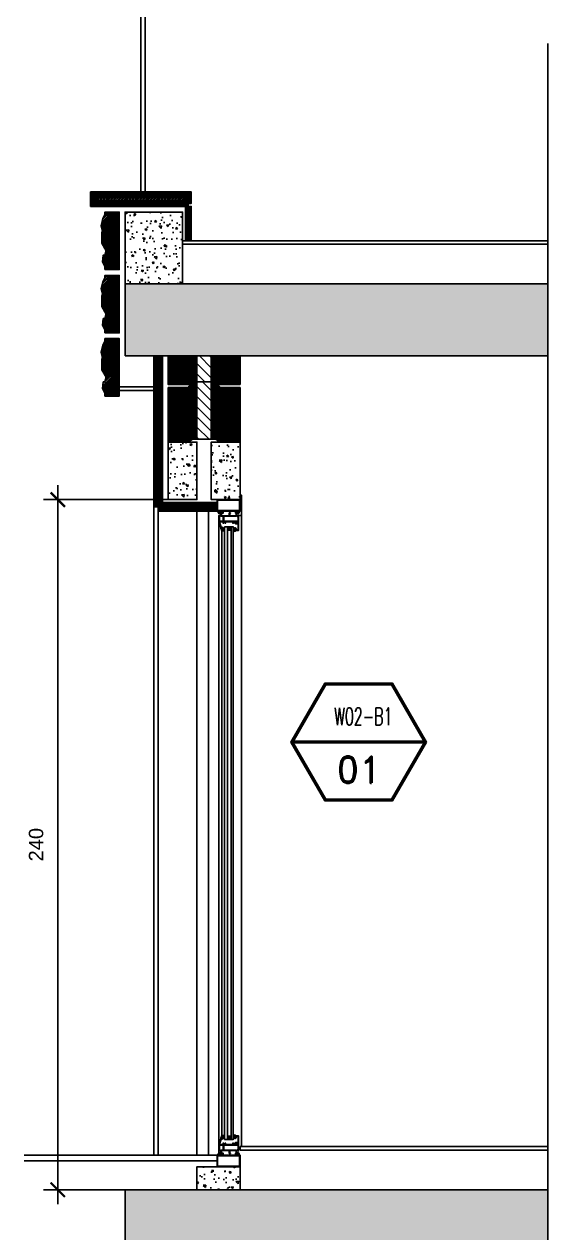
# Model space of a CAD drawing. Header units: centimetres. Extents: x 96271 to 179142, y 9855 to 112216.
# Drawn here: x 174036.2 to 174218.4, y 20756.6 to 21177 of the extents above; entities that cross this region are included whole.
import ezdxf
from ezdxf.enums import TextEntityAlignment as Align

# ---------------------------------------------------------------- set-up
doc = ezdxf.new("R2010")
doc.units = ezdxf.units.CM
doc.header["$LTSCALE"] = 100
doc.header["$MEASUREMENT"] = 0
doc.header["$PDSIZE"] = 0.2
doc.layers.get('0').update_dxf_attribs({"linetype": 'CONTINUOUS'})
doc.layers.get('DEFPOINTS').update_dxf_attribs({"linetype": 'CONTINUOUS'})
for name, color, linetype in [('A- Wipeout', 255, 'CONTINUOUS'), ('A-AbasJour', 73, 'CONTINUOUS'), ('A-Cladding-Stone', 53, 'CONTINUOUS'), ('A-CMU', 5, 'CONTINUOUS'), ('A-Dim CMU', 2, 'CONTINUOUS'), ('A-Elev-Otln1', 44, 'CONTINUOUS'), ('A-False Ceiling-HPL', 35, 'CONTINUOUS'), ('A-Glass-Full', 140, 'CONTINUOUS'), ('A-Patt', 8, 'CONTINUOUS'), ('A-Patt-CMU', 8, 'CONTINUOUS'), ('A-Patt-Strcr', 8, 'CONTINUOUS'), ('A-Sect-Mcut-Tiling', 51, 'CONTINUOUS'), ('A-Subframe Alu', 85, 'CONTINUOUS'), ('A-Wall-Strctr', 6, 'CONTINUOUS'), ('A-WINDOW-ANOT', 131, 'CONTINUOUS'), ('windows', 4, 'CONTINUOUS')]:
    doc.layers.add(name, color=color, linetype=linetype)
doc.styles.add('ROMAND', font='romand.shx', dxfattribs={"height": 10})
doc.styles.get("Standard").update_dxf_attribs({"font": 'arial.ttf'})
doc.dimstyles.new('1-50', dxfattribs={"dimtxt": 11.25, "dimasz": 5, "dimexe": 5, "dimexo": 5, "dimgap": 5, "dimtad": 1, "dimdec": 1, "dimrnd": 0.5, "dimzin": 12, "dimdsep": 46, "dimtxsty": 'Standard', "dimblk": 'ARCHTICK', "dimcen": 0.09, "dimdle": 5, "dimadec": 0, "dimazin": 3, "dimtfac": 1, "dimtdec": 1, "dimtix": 1, "dimtofl": 0, "dimtmove": 1, "dimatfit": 3, "dimfxl": 5, "dimtolj": 1, "dimtzin": 0, "dimarcsym": 0})
pattern_1 = [(140, (152229.968, 79189.2825), (0.62752135, 7.1726018), [0.75, -8.25]), (85, (152229.968, 79189.2825), (-7.5219213, -1.3875133), [0.6, -6.6]), (190.451444, (152230.0205, 79189.88), (-6.8943999, 5.7850885), [0.6374019, -7.0114211]), (136.1842, (152227.968, 79189.2825), (1.6551928, 10.6724133), [1.125, -12.375]), (186.635635, (152228.106, 79190.172), (-9.741186, 9.3466195), [0.9561034, -10.5171376]), (81.184164, (152227.968, 79189.282), (-9.741186, 9.3466195), [0.9, -9.9]), (111, (152228.468, 79190.2825), (4.0261889, 5.9690705), [0.75, -8.25]), (56, (152228.468, 79190.2825), (-7.25150045, 2.4331533), [0.6, -6.6]), (161.451445, (152228.804, 79190.78), (-3.2253115, 8.4022238), [0.6374019, -7.0114211]), (127.5, (152229.9682, 79189.2825), (-3.32893854, 0.12159855), [0, -6.52, 0, -6.7, 0, -6.625]), (97.5, (152229.9682, 79189.2825), (-3.94411712, 2.63069537), [0, -3.82, 0, -6.37, 0, -2.525]), (57.5, (152229.9682, 79187.0525), (0.22554872, 5.33822436), [0, -2.5, 0, -7.8, 0, -10.35]), (47.5, (152229.968, 79186.0525), (-1.00104982, 5.8318617), [0, -3.25, 0, -5.18, 0, -7.35])]
pattern_2 = [(45, (152579.9682, 79189.2825), (-0.265165043, 0.265165043), [])]

# ---------------------------------------------------------------- blocks, each defined once
blk = doc.blocks.new('A$C2F716865')
at = {"layer": 'A-Patt-CMU'}
h = blk.add_hatch(dxfattribs=at)
h.set_pattern_fill('ANSI31', color=256, angle=270)
h.paths.add_polyline_path([(0, 0), (7, 0), (8.43, 1), (10, 1), (10, 21), (8.43, 21), (7, 19), (0, 19)])
h = blk.add_hatch(dxfattribs=at)
h.set_pattern_fill('ANSI31', color=256, scale=20, angle=270)
h.paths.add_polyline_path([(15, 21), (10, 21), (10, 1), (15, 1)])
h = blk.add_hatch(dxfattribs=at)
h.set_pattern_fill('ANSI31', color=256, angle=270)
h.paths.add_polyline_path([(25, 19), (18, 19), (16.57, 21), (15, 21), (15, 1), (16.57, 1), (18, 0), (25, 0)])
at = {"layer": 'A-CMU'}
for p, q in [((0, 0), (0, 19)), ((0, 19), (7, 19)), ((7, 19), (8.43, 21)), ((8.43, 21), (16.57, 21)), ((10, 1), (10, 21)), ((15, 1), (15, 21)), ((18, 19), (16.57, 21)), ((25, 19), (18, 19)), ((25, 0), (25, 19)), ((7, 0), (8.43, 1)), ((8.43, 1), (16.57, 1)), ((18, 0), (16.57, 1)), ((7, 0), (0, 0)), ((18, 0), (25, 0))]:
    blk.add_line(p, q, dxfattribs=at)
blk = doc.blocks.new('WINDOW-TAGS')
at = {"color": 4}
for p, q in [((231.2, 534.5), (1283.5, 534.5)), ((231.2, 527.7), (1283.5, 527.7)), ((231.2, 520.8), (1283.5, 520.8))]:
    blk.add_line(p, q, dxfattribs=at)
for points in [[(1299.3, 527.7), (1028.3, 997), (486.3, 997), (215.3, 527.7), (486.3, 58.3), (1028.3, 58.3)], [(1291.4, 527.7), (1024.3, 990.2), (490.3, 990.2), (223.2, 527.7), (490.3, 65.1), (1024.3, 65.1)], [(1283.5, 527.7), (1020.4, 983.3), (494.2, 983.3), (231.2, 527.7), (494.2, 72), (1020.4, 72)]]:
    blk.add_lwpolyline(points, close=True, dxfattribs=at)
at = {"color": 4, "style": 'ROMAND'}
for tag, p in [('LEVEL', (761.2, 643.7)), ('WINDOW-NO', (871, 198.9))]:
    blk.add_attdef(tag, text='', height=209.7, dxfattribs=at).set_placement(p, align=Align.CENTER)
blk = doc.blocks.new('_ArchTick')
at = {"color": 0, "linetype": 'ByBlock', "const_width": 0.15}
blk.add_lwpolyline([(-0.5, -0.5), (0.5, 0.5)], dxfattribs=at)
blk = doc.blocks.new('*D1390')
at = {"layer": 'A-Dim CMU', "color": 0, "lineweight": -2, "transparency": 16777216}
for p, q in [((174047.94, 21016.62), (174047.94, 20766.62)), ((174096.33, 21011.62), (174042.94, 21011.62)), ((174096.33, 20771.62), (174042.94, 20771.62))]:
    blk.add_line(p, q, dxfattribs=at)
at = {"layer": 'DEFPOINTS', "color": 0, "transparency": 16777216}
for p in [(174101.33, 21011.62), (174047.94, 20771.62), (174101.33, 20771.62)]:
    blk.add_point(p, dxfattribs=at)
at = {"layer": 'A-Dim CMU', "color": 0, "lineweight": -2, "transparency": 16777216, "xscale": 5, "yscale": 5, "zscale": 5}
for p, rotation in [((174047.94, 21011.62), 90), ((174047.94, 20771.62), 270)]:
    blk.add_blockref('_ArchTick', p, dxfattribs=dict(at, rotation=rotation))
at = {"layer": 'A-Dim CMU', "color": 0, "transparency": 16777216, "insert": (174040.39, 20891.62), "char_height": 5, "attachment_point": 5, "rotation": 90}
blk.add_mtext('\\A1;240', dxfattribs=at)

msp = doc.modelspace()

# ---------------------------------------------------------------- hatches: boundary and pattern name
at = {"layer": 'A-Patt'}
h = msp.add_hatch(dxfattribs=at)
h.set_pattern_fill('ANSI31', color=256, scale=3)
h.set_pattern_definition(pattern_2)
h.paths.add_polyline_path([(174094.325, 21118.623), (174059.325, 21118.623), (174059.325, 21113.623), (174093.325, 21113.623), (174093.325, 21114.623), (174094.325, 21114.623)])
h.paths.add_polyline_path([(174069.325, 21111.623), (174064.325, 21111.623), (174064.325, 21110.678), (174063.621, 21109.386), (174062.956, 21106.905), (174063.429, 21105.139), (174063.236, 21104.418), (174063.236, 21100.782), (174064.746, 21098.165), (174064.325, 21096.593), (174063.732, 21096.593), (174063.463, 21094.321), (174064.325, 21092.827), (174064.325, 21091.623), (174069.325, 21091.623)])
h.paths.add_polyline_path([(174069.325, 21089.623), (174064.325, 21089.623), (174064.325, 21088.678), (174063.621, 21087.386), (174062.956, 21084.905), (174063.429, 21083.139), (174063.236, 21082.418), (174063.236, 21078.782), (174064.746, 21076.165), (174064.325, 21074.593), (174063.732, 21074.593), (174063.463, 21072.321), (174064.325, 21070.827), (174064.325, 21069.623), (174069.325, 21069.623)])
h.paths.add_polyline_path([(174069.325, 21067.623), (174064.325, 21067.623), (174064.325, 21066.678), (174063.621, 21065.386), (174062.956, 21062.905), (174063.429, 21061.139), (174063.236, 21060.418), (174063.236, 21056.782), (174064.746, 21054.165), (174064.325, 21052.593), (174063.732, 21052.593), (174063.463, 21050.321), (174064.325, 21048.827), (174064.325, 21047.623), (174069.325, 21047.623)])
h.paths.add_polyline_path([(174094.325, 21113.623), (174092.325, 21113.623), (174092.325, 21101.623), (174094.325, 21101.623)])
h = msp.add_hatch(dxfattribs=at)
h.set_pattern_fill('ANSI31', color=256, scale=3)
h.set_pattern_definition(pattern_2)
h.paths.add_polyline_path([(174084.325, 21061.623), (174081.325, 21061.623), (174081.325, 21009.123), (174082.825, 21009.123), (174082.825, 21010.623), (174084.325, 21010.623)])
h.paths.add_polyline_path([(174103.325, 21010.623), (174082.825, 21010.623), (174082.825, 21009.123), (174082.825, 21007.623), (174103.325, 21007.623)])
at = {"layer": 'A-Patt-CMU'}
h = msp.add_hatch(dxfattribs=at)
h.set_pattern_fill('ANSI31', color=256, angle=270)
h.set_pattern_definition([(315, (152229.96821, 79189.28249), (0.08838834765, 0.08838834765), [])])
h.paths.add_polyline_path([(174111.325, 21061.623), (174101.325, 21061.623), (174101.325, 21052.623), (174102.896, 21052.623), (174104.325, 21051.623), (174111.325, 21051.623)])
h.paths.add_polyline_path([(174096.325, 21061.623), (174086.325, 21061.623), (174086.325, 21051.623), (174093.325, 21051.623), (174094.755, 21052.623), (174096.325, 21052.623)])
h = msp.add_hatch(dxfattribs=at)
h.set_pattern_fill('ANSI31', color=256, scale=20, angle=270)
h.set_pattern_definition([(315, (152229.9682, 79189.2825), (1.76776695, 1.76776695), [])])
h.paths.add_polyline_path([(174101.325, 21061.623), (174096.325, 21061.623), (174096.325, 21052.623), (174101.325, 21052.623)])
at = {"layer": 'A-Patt-Strcr'}
h = msp.add_hatch(dxfattribs=at)
h.set_pattern_fill('AR-CONC', color=256, angle=90)
h.set_pattern_definition(pattern_1)
h.paths.add_polyline_path([(174091.325, 21111.623), (174071.325, 21111.623), (174071.325, 21086.623), (174091.325, 21086.623)])
h = msp.add_hatch(dxfattribs=at)
h.set_pattern_fill('AR-CONC', color=256, angle=90)
h.set_pattern_definition(pattern_1)
h.paths.add_polyline_path([(174218.364, 20771.623), (174071.325, 20771.623), (174071.325, 20746.623), (174218.364, 20746.623)])
h.paths.add_polyline_path([(174218.364, 20396.623), (174071.325, 20396.623), (174071.325, 20371.623), (174218.364, 20371.623)])
h.paths.add_polyline_path([(174218.364, 21086.623), (174071.325, 21086.623), (174071.325, 21061.623), (174218.364, 21061.623)])
h.paths.add_polyline_path([(174096.325, 20746.623), (174071.325, 20746.623), (174071.325, 20396.623), (174096.325, 20396.623)])
h = msp.add_hatch(dxfattribs=at)
h.set_pattern_fill('AR-CONC', color=256, angle=90)
h.set_pattern_definition(pattern_1)
h.paths.add_polyline_path([(174096.325, 21031.623), (174086.325, 21031.623), (174086.325, 21011.623), (174096.325, 21011.623)])
h.paths.add_polyline_path([(174111.325, 21031.623), (174101.325, 21031.623), (174101.325, 21011.623), (174111.325, 21011.623)])
h = msp.add_hatch(dxfattribs=at)
h.set_pattern_fill('AR-CONC', color=256, angle=90)
h.set_pattern_definition(pattern_1)
h.paths.add_polyline_path([(174111.325, 20779.623), (174096.325, 20779.623), (174096.325, 20771.623), (174111.325, 20771.623)])

# ---------------------------------------------------------------- linework, layer by layer
at = {"color": 254, "ltscale": 0.1}
for p, q in [((174103.457, 21007.623), (174105.425, 21007.623)), ((174104.145, 21007.048), (174103.569, 21007.623)), ((174103.982, 21006.989), (174103.709, 21007.262)), ((174104.492, 21006.921), (174103.79, 21007.623)), ((174104.655, 21006.979), (174104.011, 21007.623)), ((174104.808, 21007.048), (174104.232, 21007.623)), ((174105.029, 21007.048), (174104.453, 21007.623)), ((174105.25, 21007.048), (174104.674, 21007.623)), ((174105.425, 21007.093), (174104.895, 21007.623)), ((174105.425, 21007.314), (174105.116, 21007.623)), ((174105.425, 21006.964), (174105.425, 21007.623)), ((174111.325, 21007.623), (174109.768, 21007.623)), ((174109.768, 21007.062), (174110.329, 21007.623)), ((174109.768, 21007.283), (174110.108, 21007.623)), ((174109.768, 21007.504), (174109.887, 21007.623)), ((174109.768, 21006.992), (174109.768, 21007.623)), ((174109.975, 21007.048), (174110.55, 21007.623)), ((174110.128, 21006.979), (174110.771, 21007.623)), ((174110.29, 21006.921), (174110.992, 21007.623)), ((174110.638, 21007.048), (174111.213, 21007.623)), ((174110.8, 21006.989), (174111.074, 21007.262)), ((174103.457, 20783.623), (174105.425, 20783.623)), ((174104.145, 20784.198), (174103.569, 20783.623)), ((174103.982, 20784.257), (174103.709, 20783.984)), ((174104.492, 20784.325), (174103.79, 20783.623)), ((174104.655, 20784.267), (174104.011, 20783.623)), ((174104.808, 20784.198), (174104.232, 20783.623)), ((174105.029, 20784.198), (174104.453, 20783.623)), ((174105.25, 20784.198), (174104.674, 20783.623)), ((174105.425, 20784.153), (174104.895, 20783.623)), ((174105.425, 20783.932), (174105.116, 20783.623)), ((174105.425, 20784.281), (174105.425, 20783.623)), ((174109.768, 20784.254), (174109.768, 20783.623)), ((174109.768, 20784.184), (174110.329, 20783.623)), ((174109.768, 20783.963), (174110.108, 20783.623)), ((174109.768, 20783.742), (174109.887, 20783.623)), ((174111.325, 20783.623), (174109.768, 20783.623)), ((174109.975, 20784.198), (174110.55, 20783.623)), ((174110.128, 20784.267), (174110.771, 20783.623)), ((174110.29, 20784.325), (174110.992, 20783.623)), ((174110.638, 20784.198), (174111.213, 20783.623)), ((174110.8, 20784.257), (174111.074, 20783.984))]:
    msp.add_line(p, q, dxfattribs=at)
at = {"color": 254, "linetype": 'Continuous'}
for p, q in [((174103.982, 21006.798), (174103.982, 21006.992)), ((174103.982, 21006.123), (174103.982, 20783.623)), ((174103.982, 21004.435), (174103.982, 21006.099)), ((174104.038, 21007.048), (174104.26, 21007.048)), ((174104.071, 21006.742), (174104.038, 21006.742)), ((174104.038, 21006.154), (174104.071, 21006.154)), ((174104.271, 21006.87), (174104.093, 21006.87)), ((174104.093, 21006.87), (174104.093, 21006.765)), ((174104.093, 21006.132), (174104.093, 21005.971)), ((174104.093, 21005.971), (174104.271, 21005.971)), ((174104.149, 21004.526), (174104.149, 21005.749)), ((174104.204, 21005.804), (174104.382, 21005.804)), ((174104.271, 21006.811), (174104.271, 21006.87)), ((174104.271, 21005.971), (174104.271, 21006.086)), ((174104.521, 21006.747), (174104.289, 21006.789)), ((174104.289, 21006.108), (174104.521, 21006.15)), ((174104.417, 21006.935), (174104.583, 21006.904)), ((174104.437, 21005.86), (174104.437, 21005.919)), ((174104.483, 21005.974), (174104.619, 21005.999)), ((174104.648, 21006.303), (174104.648, 21006.594)), ((174104.758, 21007.048), (174105.37, 21007.048)), ((174105.37, 21006.881), (174104.826, 21006.881)), ((174104.826, 21006.881), (174104.826, 21006.06)), ((174104.881, 21006.004), (174107.526, 21006.004)), ((174104.886, 21005.827), (174105.436, 21005.827)), ((174105.425, 21006.992), (174105.425, 21006.937)), ((174105.492, 21005.771), (174105.492, 21004.217)), ((174105.67, 21004.217), (174105.67, 21005.804)), ((174105.67, 21005.804), (174105.925, 21005.804)), ((174105.947, 21005.827), (174109.897, 21005.827)), ((174107.581, 21006.06), (174107.581, 21006.992)), ((174107.637, 21007.048), (174107.892, 21007.048)), ((174107.925, 21006.881), (174107.759, 21006.881)), ((174107.759, 21006.881), (174107.759, 21006.06)), ((174107.814, 21006.004), (174108.293, 21006.004)), ((174107.948, 21006.992), (174107.948, 21006.903)), ((174108.293, 21006.004), (174108.326, 21005.971)), ((174108.326, 21005.971), (174108.359, 21006.004)), ((174108.359, 21006.004), (174108.48, 21006.004)), ((174108.48, 21006.004), (174108.514, 21005.971)), ((174108.514, 21005.971), (174108.547, 21006.004)), ((174108.547, 21006.004), (174109.901, 21006.004)), ((174109.768, 21006.903), (174109.768, 21006.992)), ((174109.957, 21006.881), (174109.79, 21006.881)), ((174109.824, 21007.048), (174110.025, 21007.048)), ((174109.957, 21006.06), (174109.957, 21006.881)), ((174110.134, 21006.594), (174110.134, 21006.303)), ((174110.164, 21005.999), (174110.278, 21005.978)), ((174110.2, 21006.904), (174110.353, 21006.933)), ((174110.494, 21006.789), (174110.262, 21006.747)), ((174110.262, 21006.15), (174110.494, 21006.108)), ((174110.323, 21005.923), (174110.323, 21005.86)), ((174110.379, 21005.804), (174110.601, 21005.804)), ((174110.512, 21007.048), (174110.745, 21007.048)), ((174110.689, 21006.87), (174110.512, 21006.87)), ((174110.512, 21006.87), (174110.512, 21006.811)), ((174110.512, 21006.086), (174110.512, 21005.971)), ((174110.512, 21005.971), (174110.689, 21005.971)), ((174110.601, 21005.804), (174110.601, 21005.549)), ((174110.689, 21006.765), (174110.689, 21006.87)), ((174110.689, 21005.971), (174110.689, 21006.132)), ((174110.745, 21006.742), (174110.712, 21006.742)), ((174110.712, 21006.154), (174110.745, 21006.154)), ((174110.8, 21006.992), (174110.8, 21006.798)), ((174110.8, 21006.099), (174110.8, 21003.484)), ((174111.825, 21006.123), (174111.825, 20786.623)), ((174105.392, 21004.117), (174104.211, 21004.117)), ((174105.403, 21003.94), (174104.242, 21003.94)), ((174105.403, 21003.485), (174105.403, 21003.94)), ((174105.602, 21003.429), (174105.459, 21003.429)), ((174106.163, 21003.94), (174105.536, 21003.94)), ((174105.536, 21003.94), (174105.536, 21003.829)), ((174105.536, 21003.829), (174105.546, 21003.818)), ((174105.553, 21003.803), (174105.553, 21003.54)), ((174105.553, 21003.54), (174105.647, 21003.54)), ((174105.666, 21003.505), (174105.621, 21003.439)), ((174110.323, 21004.117), (174105.77, 21004.117)), ((174106.096, 21003.439), (174106.051, 21003.505)), ((174106.069, 21003.54), (174106.163, 21003.54)), ((174106.258, 21003.429), (174106.114, 21003.429)), ((174106.163, 21003.54), (174106.163, 21003.94)), ((174108.293, 21003.94), (174106.297, 21003.94)), ((174106.297, 21003.94), (174106.297, 21003.829)), ((174106.297, 21003.829), (174106.307, 21003.818)), ((174106.313, 21003.803), (174106.313, 21003.485)), ((174108.326, 21003.973), (174108.293, 21003.94)), ((174108.359, 21003.94), (174108.326, 21003.973)), ((174108.769, 21003.94), (174108.359, 21003.94)), ((174108.769, 21003.484), (174108.769, 21003.94)), ((174109.022, 21003.429), (174108.825, 21003.429)), ((174110.612, 21003.94), (174108.947, 21003.94)), ((174108.947, 21003.94), (174108.947, 21003.595)), ((174108.947, 21003.595), (174109.08, 21003.595)), ((174109.099, 21003.562), (174109.022, 21003.429)), ((174109.035, 21003.713), (174109.035, 21003.619)), ((174109.063, 21003.597), (174109.282, 21003.656)), ((174109.27, 21003.819), (174109.077, 21003.767)), ((174109.27, 21003.819), (174109.077, 21003.767)), ((174109.282, 21003.656), (174109.862, 21003.264)), ((174109.927, 21003.421), (174109.36, 21003.803)), ((174109.724, 21001.769), (174109.724, 21001.647)), ((174109.731, 21001.619), (174110.058, 21001.053)), ((174109.801, 21001.824), (174109.778, 21001.824)), ((174109.857, 21001.668), (174109.857, 21001.769)), ((174110.218, 21001.042), (174109.857, 21001.668)), ((174109.924, 21003.245), (174110.368, 21003.245)), ((174110.247, 21003.412), (174109.958, 21003.412)), ((174110.441, 21003.605), (174110.247, 21003.412)), ((174110.601, 21004.139), (174110.345, 21004.139)), ((174110.536, 21003.429), (174110.459, 21003.562)), ((174110.479, 21003.595), (174110.612, 21003.595)), ((174110.479, 21003.412), (174110.479, 21003.589)), ((174110.745, 21003.429), (174110.536, 21003.429)), ((174110.601, 21004.395), (174110.601, 21004.139)), ((174110.612, 21003.595), (174110.612, 21003.94)), ((174110.623, 21005.527), (174110.634, 21005.527)), ((174110.634, 21004.417), (174110.623, 21004.417)), ((174110.634, 21005.527), (174110.634, 21004.417)), ((174110.645, 21002.968), (174110.645, 21001.07)), ((174110.778, 21003.412), (174110.767, 21003.412)), ((174110.8, 21000.914), (174110.8, 21003.39)), ((174109.724, 21001.036), (174109.724, 21000.95)), ((174109.724, 21000.95), (174109.724, 21000.914)), ((174109.779, 21000.859), (174110.745, 21000.859)), ((174109.866, 21000.997), (174109.827, 21001.064)), ((174110.01, 21000.97), (174109.914, 21000.97)), ((174110.59, 21001.014), (174110.266, 21001.014)), ((174105.392, 20787.129), (174104.211, 20787.129)), ((174105.403, 20787.306), (174104.242, 20787.306)), ((174105.403, 20787.761), (174105.403, 20787.306)), ((174105.602, 20787.817), (174105.459, 20787.817)), ((174105.536, 20787.417), (174105.546, 20787.428)), ((174105.536, 20787.306), (174105.536, 20787.417)), ((174106.163, 20787.306), (174105.536, 20787.306)), ((174105.553, 20787.443), (174105.553, 20787.706)), ((174105.553, 20787.706), (174105.647, 20787.706)), ((174105.666, 20787.74), (174105.621, 20787.807)), ((174110.323, 20787.129), (174105.77, 20787.129)), ((174106.096, 20787.807), (174106.051, 20787.74)), ((174106.069, 20787.706), (174106.163, 20787.706)), ((174106.258, 20787.817), (174106.114, 20787.817)), ((174106.163, 20787.706), (174106.163, 20787.306)), ((174106.297, 20787.417), (174106.307, 20787.428)), ((174106.297, 20787.306), (174106.297, 20787.417)), ((174108.293, 20787.306), (174106.297, 20787.306)), ((174106.313, 20787.443), (174106.313, 20787.761)), ((174108.326, 20787.273), (174108.293, 20787.306)), ((174108.359, 20787.306), (174108.326, 20787.273)), ((174108.769, 20787.306), (174108.359, 20787.306)), ((174108.769, 20787.762), (174108.769, 20787.306)), ((174109.022, 20787.817), (174108.825, 20787.817)), ((174108.947, 20787.306), (174108.947, 20787.651)), ((174108.947, 20787.651), (174109.08, 20787.651)), ((174110.612, 20787.306), (174108.947, 20787.306)), ((174109.099, 20787.684), (174109.022, 20787.817)), ((174109.035, 20787.533), (174109.035, 20787.627)), ((174109.063, 20787.649), (174109.282, 20787.59)), ((174109.27, 20787.427), (174109.077, 20787.479)), ((174109.27, 20787.427), (174109.077, 20787.479)), ((174109.282, 20787.59), (174109.862, 20787.982)), ((174109.927, 20787.825), (174109.36, 20787.442)), ((174109.724, 20790.296), (174109.724, 20790.332)), ((174109.724, 20790.21), (174109.724, 20790.296)), ((174109.724, 20789.477), (174109.724, 20789.599)), ((174109.731, 20789.627), (174110.058, 20790.193)), ((174109.801, 20789.422), (174109.778, 20789.422)), ((174109.779, 20790.387), (174110.745, 20790.387)), ((174109.866, 20790.249), (174109.827, 20790.182)), ((174110.218, 20790.204), (174109.857, 20789.578)), ((174109.857, 20789.578), (174109.857, 20789.477)), ((174110.01, 20790.276), (174109.914, 20790.276)), ((174109.924, 20788.001), (174110.368, 20788.001)), ((174110.247, 20787.834), (174109.958, 20787.834)), ((174110.441, 20787.641), (174110.247, 20787.834)), ((174110.59, 20790.232), (174110.266, 20790.232)), ((174110.601, 20787.107), (174110.345, 20787.107)), ((174110.536, 20787.817), (174110.459, 20787.684)), ((174110.479, 20787.834), (174110.479, 20787.657)), ((174110.479, 20787.651), (174110.612, 20787.651)), ((174110.745, 20787.817), (174110.536, 20787.817)), ((174110.601, 20786.851), (174110.601, 20787.107)), ((174110.612, 20787.651), (174110.612, 20787.306)), ((174110.645, 20788.278), (174110.645, 20790.176)), ((174110.778, 20787.834), (174110.767, 20787.834)), ((174110.8, 20790.332), (174110.8, 20787.856)), ((174110.8, 20785.147), (174110.8, 20787.762)), ((174103.982, 20786.811), (174103.982, 20785.147)), ((174103.982, 20784.448), (174103.982, 20784.254)), ((174104.038, 20785.092), (174104.071, 20785.092)), ((174104.071, 20784.503), (174104.038, 20784.503)), ((174104.038, 20784.198), (174104.26, 20784.198)), ((174104.093, 20785.114), (174104.093, 20785.275)), ((174104.093, 20785.275), (174104.271, 20785.275)), ((174104.093, 20784.376), (174104.093, 20784.481)), ((174104.271, 20784.376), (174104.093, 20784.376)), ((174104.149, 20786.72), (174104.149, 20785.497)), ((174104.204, 20785.441), (174104.382, 20785.441)), ((174104.271, 20785.275), (174104.271, 20785.16)), ((174104.271, 20784.435), (174104.271, 20784.376)), ((174104.289, 20785.138), (174104.521, 20785.096)), ((174104.521, 20784.499), (174104.289, 20784.457)), ((174104.417, 20784.311), (174104.583, 20784.341)), ((174104.437, 20785.386), (174104.437, 20785.327)), ((174104.483, 20785.272), (174104.619, 20785.247)), ((174104.648, 20784.943), (174104.648, 20784.652)), ((174104.758, 20784.198), (174105.37, 20784.198)), ((174104.826, 20784.365), (174104.826, 20785.186)), ((174105.37, 20784.365), (174104.826, 20784.365)), ((174104.881, 20785.242), (174107.526, 20785.242)), ((174104.886, 20785.419), (174105.436, 20785.419)), ((174105.425, 20784.254), (174105.425, 20784.309)), ((174105.492, 20785.475), (174105.492, 20787.029)), ((174105.67, 20787.029), (174105.67, 20785.441)), ((174105.67, 20785.441), (174105.925, 20785.441)), ((174105.947, 20785.419), (174109.897, 20785.419)), ((174107.581, 20785.186), (174107.581, 20784.254)), ((174107.637, 20784.198), (174107.892, 20784.198)), ((174107.759, 20784.365), (174107.759, 20785.186)), ((174107.925, 20784.365), (174107.759, 20784.365)), ((174107.814, 20785.242), (174108.293, 20785.242)), ((174107.948, 20784.254), (174107.948, 20784.343)), ((174108.293, 20785.242), (174108.326, 20785.275)), ((174108.326, 20785.275), (174108.359, 20785.242)), ((174108.359, 20785.242), (174108.48, 20785.242)), ((174108.48, 20785.242), (174108.514, 20785.275)), ((174108.514, 20785.275), (174108.547, 20785.242)), ((174108.547, 20785.242), (174109.901, 20785.242)), ((174109.768, 20784.343), (174109.768, 20784.254)), ((174109.957, 20784.365), (174109.79, 20784.365)), ((174109.824, 20784.198), (174110.025, 20784.198)), ((174109.957, 20785.186), (174109.957, 20784.365)), ((174110.134, 20784.652), (174110.134, 20784.943)), ((174110.164, 20785.247), (174110.278, 20785.268)), ((174110.2, 20784.341), (174110.353, 20784.313)), ((174110.262, 20785.096), (174110.494, 20785.138)), ((174110.494, 20784.457), (174110.262, 20784.499)), ((174110.323, 20785.323), (174110.323, 20785.386)), ((174110.379, 20785.441), (174110.601, 20785.441)), ((174110.512, 20785.16), (174110.512, 20785.275)), ((174110.512, 20785.275), (174110.689, 20785.275)), ((174110.512, 20784.376), (174110.512, 20784.435)), ((174110.689, 20784.376), (174110.512, 20784.376)), ((174110.512, 20784.198), (174110.745, 20784.198)), ((174110.601, 20785.441), (174110.601, 20785.697)), ((174110.634, 20786.829), (174110.623, 20786.829)), ((174110.623, 20785.719), (174110.634, 20785.719)), ((174110.634, 20785.719), (174110.634, 20786.829)), ((174110.689, 20785.275), (174110.689, 20785.114)), ((174110.689, 20784.481), (174110.689, 20784.376)), ((174110.712, 20785.092), (174110.745, 20785.092)), ((174110.745, 20784.503), (174110.712, 20784.503)), ((174110.8, 20784.254), (174110.8, 20784.448))]:
    msp.add_line(p, q, dxfattribs=at)
at = {"color": 254}
for p, q in [((174104.211, 21004.117), (174105.339, 21004.117)), ((174105.072, 21001.686), (174104.873, 21001.686)), ((174104.888, 21001.531), (174105.394, 21001.531)), ((174105.072, 21001.964), (174105.072, 21001.686)), ((174105.183, 21001.686), (174105.183, 21001.964)), ((174105.394, 21001.686), (174105.183, 21001.686)), ((174105.394, 21001.786), (174105.394, 21001.686)), ((174105.394, 21001.531), (174105.394, 21001.423)), ((174105.45, 21001.808), (174105.416, 21001.808)), ((174105.505, 21001.483), (174105.505, 21001.754)), ((174105.033, 21000.765), (174105.45, 21000.765)), ((174105.394, 21000.92), (174105.124, 21000.92)), ((174105.394, 21001.028), (174105.394, 21000.92)), ((174105.407, 21001.415), (174105.494, 21001.463)), ((174105.494, 21000.988), (174105.407, 21001.036)), ((174105.505, 21000.821), (174105.505, 21000.968)), ((174104.211, 20787.129), (174105.339, 20787.129)), ((174105.072, 20789.56), (174104.873, 20789.56)), ((174104.888, 20789.715), (174105.394, 20789.715)), ((174105.033, 20790.481), (174105.45, 20790.481)), ((174105.072, 20789.282), (174105.072, 20789.56)), ((174105.394, 20790.326), (174105.124, 20790.326)), ((174105.183, 20789.56), (174105.183, 20789.282)), ((174105.394, 20789.56), (174105.183, 20789.56)), ((174105.394, 20790.218), (174105.394, 20790.326)), ((174105.394, 20789.715), (174105.394, 20789.823)), ((174105.394, 20789.46), (174105.394, 20789.56)), ((174105.494, 20790.258), (174105.407, 20790.21)), ((174105.407, 20789.831), (174105.494, 20789.783)), ((174105.45, 20789.438), (174105.416, 20789.438)), ((174105.505, 20790.425), (174105.505, 20790.278)), ((174105.505, 20789.763), (174105.505, 20789.492))]:
    msp.add_line(p, q, dxfattribs=at)
at = {"color": 254, "linetype": 'ByBlock'}
for p, q in [((174105.167, 21001.38), (174105.394, 21001.51)), ((174105.394, 21001.51), (174105.394, 21001.399)), ((174105.505, 21001.399), (174105.505, 21001.532)), ((174105.561, 21001.199), (174105.561, 21001.532)), ((174105.561, 21001.199), (174105.734, 21001.532)), ((174105.734, 21001.532), (174105.561, 21001.532)), ((174105.87, 21001.643), (174105.616, 21001.643)), ((174105.87, 21001.521), (174105.644, 21001.088)), ((174105.87, 21001.521), (174105.892, 21001.505)), ((174105.892, 21000.921), (174105.892, 21001.505)), ((174105.954, 21000.844), (174105.954, 21001.532)), ((174105.956, 21002.112), (174108.931, 21002.112)), ((174105.959, 21002.109), (174108.934, 21002.109)), ((174106.933, 21002.112), (174108.265, 21001.001)), ((174106.933, 21001.001), (174108.265, 21002.112)), ((174106.936, 21000.999), (174108.268, 21002.109)), ((174106.936, 21002.109), (174108.268, 21000.999)), ((174108.931, 21001.647), (174108.931, 21001.946)), ((174108.976, 21001.602), (174108.994, 21001.602)), ((174108.987, 21002.002), (174109.108, 21002.002)), ((174109.076, 21001.858), (174109.038, 21001.639)), ((174109.076, 21001.858), (174109.224, 21001.358)), ((174109.779, 21001.447), (174109.479, 21001.669)), ((174105.167, 21001.38), (174105.167, 21001.047)), ((174105.167, 21001.047), (174105.394, 21000.925)), ((174105.244, 21001.336), (174105.244, 21001.092)), ((174105.488, 21001.336), (174105.244, 21001.336)), ((174105.244, 21001.092), (174105.488, 21001.092)), ((174105.505, 21001.399), (174105.394, 21001.399)), ((174105.394, 21000.925), (174105.394, 21001.036)), ((174105.394, 21001.036), (174105.505, 21001.036)), ((174105.488, 21001.092), (174105.488, 21001.336)), ((174105.505, 21000.833), (174105.505, 21001.036)), ((174105.505, 21000.833), (174105.555, 21000.866)), ((174105.555, 21000.866), (174105.611, 21000.955)), ((174105.644, 21001.088), (174105.645, 21001.087)), ((174105.645, 21001.087), (174105.671, 21001.136)), ((174105.671, 21001.136), (174105.72, 21001.221)), ((174105.71, 21000.733), (174105.87, 21000.733)), ((174105.734, 21000.833), (174105.818, 21000.843)), ((174105.734, 21000.833), (174105.778, 21000.833)), ((174105.818, 21000.843), (174105.888, 21000.893)), ((174106.933, 21001.001), (174108.265, 21001.001)), ((174106.936, 21000.999), (174108.268, 21000.999)), ((174108.931, 21000.781), (174108.931, 21000.97)), ((174108.931, 21000.492), (174109.046, 21000.669)), ((174108.953, 21000.759), (174108.97, 21000.759)), ((174108.995, 21000.786), (174108.992, 21000.774)), ((174108.999, 21000.87), (174108.995, 21000.786)), ((174109.028, 21000.919), (174108.999, 21000.87)), ((174109.048, 21000.689), (174109.026, 21000.747)), ((174109.066, 21001), (174109.027, 21000.971)), ((174109.027, 21000.971), (174109.028, 21000.919)), ((174109.035, 21000.774), (174109.073, 21000.798)), ((174109.109, 21001.072), (174109.062, 21001.04)), ((174109.062, 21001.04), (174109.066, 21001)), ((174109.086, 21000.801), (174109.136, 21000.799)), ((174109.149, 21001.124), (174109.109, 21001.109)), ((174109.109, 21001.109), (174109.109, 21001.072)), ((174109.146, 21000.772), (174109.135, 21000.772)), ((174109.144, 21001.192), (174109.169, 21001.205)), ((174109.144, 21001.192), (174109.153, 21001.17)), ((174109.15, 21001.158), (174109.149, 21001.124)), ((174109.153, 21001.17), (174109.15, 21001.158)), ((174109.169, 21000.794), (174109.169, 21001.205)), ((174109.269, 21000.923), (174109.269, 21001.205)), ((174109.377, 21001.314), (174109.382, 21001.314)), ((174109.377, 21000.814), (174109.382, 21000.814)), ((174109.491, 21000.923), (174109.491, 21001.205)), ((174109.613, 21001.131), (174109.639, 21001.177)), ((174109.724, 21001.058), (174109.613, 21001.131)), ((174109.639, 21001.177), (174109.757, 21001.103)), ((174109.811, 21001.14), (174109.694, 21001.253)), ((174109.724, 21000.859), (174109.724, 21001.058)), ((174109.724, 21000.859), (174109.89, 21000.859)), ((174109.757, 21001.103), (174109.811, 21001.14)), ((174109.779, 21001.447), (174109.77, 21001.358)), ((174105.167, 20790.199), (174105.394, 20790.321)), ((174105.167, 20789.866), (174105.167, 20790.199)), ((174105.167, 20789.866), (174105.394, 20789.736)), ((174105.244, 20789.91), (174105.244, 20790.154)), ((174105.244, 20790.154), (174105.488, 20790.154)), ((174105.488, 20789.91), (174105.244, 20789.91)), ((174105.394, 20790.321), (174105.394, 20790.21)), ((174105.394, 20790.21), (174105.505, 20790.21)), ((174105.505, 20789.847), (174105.394, 20789.847)), ((174105.394, 20789.736), (174105.394, 20789.847)), ((174105.488, 20790.154), (174105.488, 20789.91)), ((174105.505, 20790.413), (174105.555, 20790.38)), ((174105.505, 20790.413), (174105.505, 20790.21)), ((174105.505, 20789.847), (174105.505, 20789.714)), ((174105.555, 20790.38), (174105.611, 20790.291)), ((174105.561, 20790.047), (174105.561, 20789.714)), ((174105.561, 20790.047), (174105.734, 20789.714)), ((174105.734, 20789.714), (174105.561, 20789.714)), ((174105.87, 20789.603), (174105.616, 20789.603)), ((174105.644, 20790.158), (174105.645, 20790.159)), ((174105.87, 20789.725), (174105.644, 20790.158)), ((174105.645, 20790.159), (174105.671, 20790.11)), ((174105.671, 20790.11), (174105.72, 20790.025)), ((174105.71, 20790.513), (174105.87, 20790.513)), ((174105.734, 20790.413), (174105.818, 20790.403)), ((174105.734, 20790.413), (174105.778, 20790.413)), ((174105.818, 20790.403), (174105.888, 20790.353)), ((174105.87, 20789.725), (174105.892, 20789.741)), ((174105.892, 20790.325), (174105.892, 20789.741)), ((174105.954, 20790.402), (174105.954, 20789.714)), ((174105.956, 20789.134), (174108.931, 20789.134)), ((174106.933, 20789.134), (174108.265, 20790.244)), ((174106.933, 20790.244), (174108.265, 20789.134)), ((174106.933, 20790.244), (174108.265, 20790.244)), ((174108.931, 20790.754), (174109.046, 20790.577)), ((174108.931, 20790.465), (174108.931, 20790.276)), ((174108.931, 20789.599), (174108.931, 20789.299)), ((174108.953, 20790.487), (174108.97, 20790.487)), ((174108.976, 20789.644), (174108.994, 20789.644)), ((174108.987, 20789.244), (174109.108, 20789.244)), ((174108.995, 20790.46), (174108.992, 20790.472)), ((174108.999, 20790.376), (174108.995, 20790.46)), ((174109.028, 20790.327), (174108.999, 20790.376)), ((174109.048, 20790.557), (174109.026, 20790.499)), ((174109.027, 20790.275), (174109.028, 20790.327)), ((174109.066, 20790.246), (174109.027, 20790.275)), ((174109.035, 20790.472), (174109.073, 20790.448)), ((174109.076, 20789.388), (174109.038, 20789.607)), ((174109.062, 20790.206), (174109.066, 20790.246)), ((174109.109, 20790.174), (174109.062, 20790.206)), ((174109.076, 20789.388), (174109.224, 20789.888)), ((174109.086, 20790.445), (174109.136, 20790.447)), ((174109.109, 20790.137), (174109.109, 20790.174)), ((174109.149, 20790.122), (174109.109, 20790.137)), ((174109.146, 20790.474), (174109.135, 20790.474)), ((174109.144, 20790.054), (174109.153, 20790.076)), ((174109.144, 20790.054), (174109.169, 20790.041)), ((174109.15, 20790.088), (174109.149, 20790.122)), ((174109.153, 20790.076), (174109.15, 20790.088)), ((174109.169, 20790.452), (174109.169, 20790.041)), ((174109.269, 20790.323), (174109.269, 20790.041)), ((174109.377, 20790.432), (174109.382, 20790.432)), ((174109.377, 20789.932), (174109.382, 20789.932)), ((174109.779, 20789.799), (174109.479, 20789.577)), ((174109.491, 20790.323), (174109.491, 20790.041)), ((174109.724, 20790.188), (174109.613, 20790.115)), ((174109.613, 20790.115), (174109.639, 20790.069)), ((174109.639, 20790.069), (174109.757, 20790.143)), ((174109.811, 20790.106), (174109.694, 20789.993)), ((174109.724, 20790.387), (174109.89, 20790.387)), ((174109.724, 20790.387), (174109.724, 20790.188)), ((174109.757, 20790.143), (174109.811, 20790.106)), ((174109.779, 20789.799), (174109.77, 20789.888))]:
    msp.add_line(p, q, dxfattribs=at)
at = {"color": 254, "linetype": 'Continuous'}
msp.add_lwpolyline([(174110.8, 21006.123), (174111.825, 21006.123), (174111.825, 21013.123), (174111.325, 21013.123)], dxfattribs=at)
at = {"color": 254, "ltscale": 0.1}
for centre, start, end in [((174098.252, 21003.72), 28.26418, 36.86142), ((174116.53, 21003.72), 143.13858, 151.73582), ((174098.252, 20787.526), 323.13858, 331.73582), ((174116.53, 20787.526), 208.26418, 216.86142)]:
    msp.add_arc(centre, 6.506, start, end, dxfattribs=at)
at = {"color": 254, "linetype": 'Continuous'}
for centre, radius, start, end in [((174104.038, 21006.992), 0.0555, 89.99996, 180.00004), ((174104.038, 21006.798), 0.0555, 180.00242, 270.00251), ((174104.038, 21006.099), 0.0555, 90.00288, 180.00296), ((174104.071, 21006.765), 0.0222, 269.99265, 359.99274), ((174104.071, 21006.132), 0.0222, 359.9938, 89.99388), ((174104.204, 21005.749), 0.0555, 90.00288, 180.00296), ((174104.26, 21006.881), 0.167, 18.77498, 90.00015), ((174104.293, 21006.811), 0.0222, 179.99723, 259.59541), ((174104.293, 21006.086), 0.0222, 100.41103, 180.00861), ((174104.382, 21005.86), 0.0555, 270.00288, 0.00296), ((174104.493, 21005.919), 0.0555, 100.40661, 180.00075), ((174104.493, 21006.594), 0.155, 0.00036, 79.60118), ((174104.493, 21006.303), 0.155, 280.40312, 0.0013), ((174104.593, 21006.959), 0.0555, 259.59985, 352.29381), ((174104.629, 21005.944), 0.0555, 22.11416, 100.40126), ((174104.758, 21006.937), 0.111, 90.00006, 172.29375), ((174104.886, 21006.049), 0.222, 202.11367, 269.99949), ((174104.881, 21006.06), 0.0555, 179.99749, 269.99758), ((174105.37, 21006.992), 0.0555, 359.99749, 89.99758), ((174105.37, 21006.937), 0.0555, 269.99704, 359.99712), ((174105.436, 21005.771), 0.0555, 359.99749, 89.99758), ((174105.925, 21005.827), 0.0222, 270.00726, 0.00735), ((174107.526, 21006.06), 0.0555, 270.00288, 0.00296), ((174107.637, 21006.992), 0.0555, 90.00288, 180.00296), ((174107.814, 21006.06), 0.0555, 179.99749, 269.99758), ((174107.892, 21006.992), 0.0555, 359.99463, 89.99471), ((174107.925, 21006.903), 0.0222, 269.99265, 359.99274), ((174109.824, 21006.992), 0.0555, 90.00001, 180.0001), ((174109.79, 21006.903), 0.0222, 180.00612, 270.0062), ((174109.897, 21006.049), 0.222, 269.99996, 337.88348), ((174109.901, 21006.06), 0.0555, 270.00288, 0.00296), ((174110.025, 21006.937), 0.111, 7.70645, 89.99994), ((174110.154, 21005.944), 0.0555, 79.60545, 157.89052), ((174110.29, 21006.594), 0.155, 100.39701, 179.99784), ((174110.29, 21006.303), 0.155, 179.99814, 259.59633), ((174110.19, 21006.959), 0.0555, 187.70644, 280.39944), ((174110.268, 21005.923), 0.0555, 359.99548, 79.59428), ((174110.379, 21005.86), 0.0555, 179.99749, 269.99758), ((174110.512, 21006.881), 0.167, 90.00134, 162.01156), ((174110.49, 21006.811), 0.0222, 280.39365, 359.99022), ((174110.49, 21006.086), 0.0222, 359.99656, 79.59435), ((174110.712, 21006.765), 0.0222, 180.00612, 270.0062), ((174110.712, 21006.132), 0.0222, 90.00726, 180.00735), ((174110.745, 21006.992), 0.0555, 359.99749, 89.99758), ((174110.745, 21006.798), 0.0555, 269.99704, 359.99712), ((174110.745, 21006.099), 0.0555, 359.99749, 89.99758), ((174105.392, 21004.217), 0.1, 270.00002, 0.00207), ((174105.459, 21003.485), 0.0555, 180.00242, 270.00251), ((174105.531, 21003.803), 0.0222, 359.97637, 44.97629), ((174105.602, 21003.451), 0.0222, 269.99345, 325.88922), ((174105.647, 21003.518), 0.0222, 325.90449, 89.99815), ((174105.77, 21004.217, 0), 0.1, 180, 270.00001), ((174106.069, 21003.518), 0.0222, 90.01011, 214.10529), ((174106.114, 21003.451), 0.0222, 214.09968, 269.99631), ((174106.258, 21003.485), 0.0555, 269.99704, 359.99712), ((174106.291, 21003.803), 0.0222, 359.97637, 44.97629), ((174108.825, 21003.484), 0.0555, 179.99704, 269.99712), ((174109.091, 21003.713), 0.0558, 105.2225, 179.77888), ((174109.058, 21003.619), 0.0222, 180.00001, 285.0003), ((174109.08, 21003.573), 0.0222, 330.38783, 89.99773), ((174109.298, 21003.711), 0.111, 55.99568, 104.99584), ((174109.779, 21001.769), 0.0555, 90.80926, 179.99888), ((174109.779, 21001.647), 0.0555, 179.98979, 209.98878), ((174109.801, 21001.769), 0.0555, 0.0003, 90.00039), ((174109.924, 21003.356), 0.111, 235.99952, 269.99997), ((174109.958, 21003.467), 0.0555, 235.99964, 269.99987), ((174110.345, 21004.117), 0.0222, 89.99996, 180.00004), ((174110.368, 21002.968), 0.278, 359.99996, 90.00004), ((174110.456, 21003.589), 0.0222, 359.98995, 134.99001), ((174110.479, 21003.573), 0.0222, 90.0071, 209.617), ((174110.623, 21003.624), 0.257, 235.7936, 304.20446), ((174110.623, 21005.549), 0.0222, 179.9938, 269.99388), ((174110.623, 21004.395), 0.0222, 89.99265, 179.99274), ((174110.745, 21003.484), 0.0555, 270.00819, 359.98597), ((174110.778, 21003.39), 0.0222, 359.99996, 90.00004), ((174109.779, 21001.036), 0.0555, 29.99886, 180.00161), ((174109.779, 21000.914), 0.0555, 179.99996, 270.00004), ((174109.914, 21001.025), 0.0555, 210.00094, 270.00175), ((174110.01, 21001.025), 0.0555, 269.99725, 29.99566), ((174110.266, 21001.07), 0.0555, 210.00366, 269.99998), ((174110.59, 21001.07), 0.0555, 269.99996, 0.00004), ((174110.745, 21000.914), 0.0555, 269.99956, 359.99964), ((174105.392, 20787.029), 0.1, 359.99793, 89.99998), ((174105.459, 20787.761), 0.0555, 89.99749, 179.99758), ((174105.531, 20787.443), 0.0222, 315.02371, 0.02363), ((174105.602, 20787.795), 0.0222, 34.11078, 90.00655), ((174105.647, 20787.728), 0.0222, 270.00185, 34.09551), ((174105.77, 20787.029, 0), 0.1, 89.99999, 180), ((174106.069, 20787.728), 0.0222, 145.89471, 269.98989), ((174106.114, 20787.795), 0.0222, 90.00369, 145.90032), ((174106.258, 20787.761), 0.0555, 0.00288, 90.00296), ((174106.291, 20787.443), 0.0222, 315.02371, 0.02363), ((174108.825, 20787.762), 0.0555, 90.00288, 180.00296), ((174109.058, 20787.627), 0.0222, 74.9997, 179.99999), ((174109.091, 20787.533), 0.0558, 180.22112, 254.7775), ((174109.08, 20787.673), 0.0222, 270.00227, 29.61217), ((174109.298, 20787.535), 0.111, 255.00416, 304.00432), ((174109.779, 20790.332), 0.0555, 89.99996, 180.00004), ((174109.779, 20790.21), 0.0555, 179.99839, 330.00114), ((174109.779, 20789.599), 0.0555, 150.01122, 180.01021), ((174109.779, 20789.477), 0.0555, 180.00112, 269.19074), ((174109.801, 20789.477), 0.0555, 269.99961, 359.9997), ((174109.924, 20787.89), 0.111, 90.00003, 124.00048), ((174109.914, 20790.221), 0.0555, 89.99825, 149.99906), ((174109.958, 20787.779), 0.0555, 90.00013, 124.00036), ((174110.01, 20790.221), 0.0555, 330.00434, 90.00275), ((174110.266, 20790.176), 0.0555, 90.00002, 149.99634), ((174110.345, 20787.129), 0.0222, 179.99996, 270.00004), ((174110.368, 20788.278), 0.278, 269.99996, 0.00004), ((174110.456, 20787.657), 0.0222, 225.00999, 0.01005), ((174110.479, 20787.673), 0.0222, 150.383, 269.9929), ((174110.623, 20787.622), 0.257, 55.79554, 124.2064), ((174110.59, 20790.176), 0.0555, 359.99996, 90.00004), ((174110.745, 20790.332), 0.0555, 0.00036, 90.00044), ((174110.745, 20787.762), 0.0555, 0.01403, 89.99181), ((174110.778, 20787.856), 0.0222, 269.99996, 0.00004), ((174104.038, 20785.147), 0.0555, 179.99704, 269.99712), ((174104.038, 20784.448), 0.0555, 89.99749, 179.99758), ((174104.038, 20784.254), 0.0555, 179.99996, 270.00004), ((174104.071, 20785.114), 0.0222, 270.00612, 0.0062), ((174104.071, 20784.481), 0.0222, 0.00726, 90.00735), ((174104.204, 20785.497), 0.0555, 179.99704, 269.99712), ((174104.26, 20784.365), 0.167, 269.99985, 341.22502), ((174104.293, 20785.16), 0.0222, 179.99139, 259.58897), ((174104.293, 20784.435), 0.0222, 100.40459, 180.00277), ((174104.382, 20785.386), 0.0555, 359.99704, 89.99712), ((174104.493, 20785.327), 0.0555, 179.99925, 259.59339), ((174104.493, 20784.943), 0.155, 359.9987, 79.59688), ((174104.493, 20784.652), 0.155, 280.39882, 359.99964), ((174104.593, 20784.287), 0.0555, 7.70619, 100.40015), ((174104.629, 20785.302), 0.0555, 259.59874, 337.88584), ((174104.758, 20784.309), 0.111, 187.70625, 269.99994), ((174104.886, 20785.197), 0.222, 90.00051, 157.88633), ((174104.881, 20785.186), 0.0555, 90.00242, 180.00251), ((174105.37, 20784.309), 0.0555, 0.00288, 90.00296), ((174105.37, 20784.254), 0.0555, 270.00242, 0.00251), ((174105.436, 20785.475), 0.0555, 270.00242, 0.00251), ((174105.925, 20785.419), 0.0222, 359.99265, 89.99274), ((174107.526, 20785.186), 0.0555, 359.99704, 89.99712), ((174107.637, 20784.254), 0.0555, 179.99704, 269.99712), ((174107.814, 20785.186), 0.0555, 90.00242, 180.00251), ((174107.892, 20784.254), 0.0555, 270.00529, 0.00537), ((174107.925, 20784.343), 0.0222, 0.00726, 90.00735), ((174109.79, 20784.343), 0.0222, 89.9938, 179.99388), ((174109.824, 20784.254), 0.0555, 179.9999, 269.99999), ((174109.897, 20785.197), 0.222, 22.11652, 90.00004), ((174109.901, 20785.186), 0.0555, 359.99704, 89.99712), ((174110.025, 20784.309), 0.111, 270.00006, 352.29355), ((174110.154, 20785.302), 0.0555, 202.10948, 280.39455), ((174110.29, 20784.943), 0.155, 100.40367, 180.00186), ((174110.29, 20784.652), 0.155, 180.00216, 259.60299), ((174110.19, 20784.287), 0.0555, 79.60056, 172.29356), ((174110.268, 20785.323), 0.0555, 280.40572, 0.00452), ((174110.379, 20785.386), 0.0555, 90.00242, 180.00251), ((174110.512, 20784.365), 0.167, 197.98844, 269.99866), ((174110.49, 20785.16), 0.0222, 280.40565, 0.00344), ((174110.49, 20784.435), 0.0222, 0.00978, 79.60635), ((174110.623, 20786.851), 0.0222, 180.00726, 270.00735), ((174110.623, 20785.697), 0.0222, 90.00612, 180.0062), ((174110.712, 20785.114), 0.0222, 179.99265, 269.99274), ((174110.712, 20784.481), 0.0222, 89.9938, 179.99388), ((174110.745, 20785.147), 0.0555, 270.00242, 0.00251), ((174110.745, 20784.448), 0.0555, 0.00288, 90.00296), ((174110.745, 20784.254), 0.0555, 270.00242, 0.00251)]:
    msp.add_arc(centre, radius, start, end, dxfattribs=at)
at = {"color": 254}
for centre, radius, start, end in [((174118.817, 21006.559), 14.986, 188.14901, 202.60568), ((174118.817, 21006.559), 14.808, 187.89108, 199.06018), ((174104.873, 21001.742), 0.0555, 199.0603, 270.00011), ((174118.817, 21006.559), 14.808, 199.85124, 202.38384), ((174105.128, 21001.964), 0.0555, 360, 180), ((174105.416, 21001.786), 0.0222, 89.99996, 180.00004), ((174105.45, 21001.753), 0.0555, 0.88762, 89.99993), ((174105.483, 21001.483), 0.0222, 299.05104, 359.99999), ((174105.033, 21000.82), 0.0555, 202.60575, 270.00002), ((174105.403, 21001.423), 0.00888, 178.71859, 299.05996), ((174105.403, 21001.028), 0.00888, 60.93988, 178.7188), ((174105.45, 21000.82), 0.0555, 270.00067, 0.81021), ((174105.483, 21000.968), 0.0222, 0.00021, 60.9338), ((174118.817, 20784.687), 14.986, 157.39432, 171.85099), ((174118.817, 20784.687), 14.808, 160.93982, 172.10892), ((174104.873, 20789.504), 0.0555, 89.99989, 160.9397), ((174118.817, 20784.687), 14.808, 157.61616, 160.14876), ((174105.033, 20790.426), 0.0555, 89.99998, 157.39425), ((174105.128, 20789.282), 0.0555, 180, 0), ((174105.403, 20790.218), 0.00888, 181.2812, 299.06012), ((174105.403, 20789.823), 0.00888, 60.94004, 181.28141), ((174105.416, 20789.46), 0.0222, 179.99996, 270.00004), ((174105.45, 20790.426), 0.0555, 359.18979, 89.99933), ((174105.45, 20789.493), 0.0555, 270.00007, 359.11238), ((174105.483, 20790.278), 0.0222, 299.0662, 359.99979), ((174105.483, 20789.763), 0.0222, 0.00001, 60.94896)]:
    msp.add_arc(centre, radius, start, end, dxfattribs=at)
at = {"color": 254, "linetype": 'ByBlock'}
for centre, radius, start, end in [((174105.616, 21001.532), 0.111, 90, 180), ((174105.866, 21001.552), 0.0905, 346.83638, 87.13774), ((174108.987, 21001.946), 0.0555, 90, 180), ((174108.976, 21001.647), 0.0444, 180, 270), ((174108.994, 21001.647), 0.0444, 270, 350.13419), ((174109.108, 21001.946), 0.0555, 14.16652, 90), ((174110.219, 21002.797), 1.349, 218.337, 236.73391), ((174105.715, 21000.895), 0.162, 190.32902, 268.79325), ((174105.702, 21001.016), 0.11, 213.74961, 73.34338), ((174105.616, 21001.089), 0.122, 281.81528, 15.0833), ((174105.731, 21001.048), 0.173, 20.88897, 93.88376), ((174105.781, 21000.946), 0.114, 268.29873, 347.28259), ((174105.866, 21000.823), 0.0905, 272.86226, 13.16362), ((174109.573, 21000.79), 0.666, 121.57447, 164.39839), ((174108.953, 21000.781), 0.0222, 180, 270), ((174108.97, 21000.781), 0.0222, 270, 341.98058), ((174109.047, 21000.755), 0.0222, 122.37271, 201.17651), ((174109.028, 21000.681), 0.0222, 326.97613, 21.17651), ((174109.085, 21000.779), 0.0222, 87.20476, 122.37271), ((174109.155, 21000.764), 0.0215, 90.11709, 157.51328), ((174109.135, 21000.776), 0.0222, 23.77143, 87.20476), ((174109.146, 21000.794), 0.0222, 270, 360), ((174110.321, 20992.578), 8.088, 93.84369, 98.30392), ((174109.377, 21001.205), 0.109, 90, 180), ((174109.377, 21000.923), 0.109, 180, 270), ((174109.382, 21001.205), 0.109, 360, 90), ((174109.382, 21000.923), 0.109, 270, 360), ((174109.747, 21001.294), 0.0678, 69.94154, 218.06457), ((174109.667, 21000.841), 0.224, 300.03624, 4.44667), ((174105.616, 20789.714), 0.111, 180, 270), ((174105.715, 20790.351), 0.162, 91.20675, 169.67098), ((174105.702, 20790.23), 0.11, 286.65662, 146.25039), ((174105.616, 20790.157), 0.122, 344.9167, 78.18472), ((174105.731, 20790.198), 0.173, 266.11624, 339.11103), ((174105.781, 20790.3), 0.114, 12.71741, 91.70127), ((174105.866, 20790.423), 0.0905, 346.83638, 87.13774), ((174105.866, 20789.693), 0.0905, 272.86226, 13.16362), ((174108.953, 20790.465), 0.0222, 90, 180), ((174109.573, 20790.456), 0.666, 195.60161, 238.42553), ((174108.976, 20789.599), 0.0444, 90, 180), ((174108.987, 20789.299), 0.0555, 180, 270), ((174108.97, 20790.465), 0.0222, 18.01942, 90), ((174108.994, 20789.599), 0.0444, 9.86581, 90), ((174109.047, 20790.491), 0.0222, 158.82349, 237.62729), ((174109.028, 20790.565), 0.0222, 338.82349, 33.02387), ((174109.085, 20790.467), 0.0222, 237.62729, 272.79524), ((174109.108, 20789.299), 0.0555, 270, 345.83348), ((174109.155, 20790.482), 0.0215, 202.48672, 269.88291), ((174109.135, 20790.47), 0.0222, 272.79524, 336.22857), ((174109.146, 20790.452), 0.0222, 0, 90), ((174110.321, 20798.668), 8.088, 261.69608, 266.15631), ((174110.219, 20788.449), 1.349, 123.26609, 141.663), ((174109.377, 20790.323), 0.109, 90, 180), ((174109.377, 20790.041), 0.109, 180, 270), ((174109.382, 20790.323), 0.109, 0, 90), ((174109.382, 20790.041), 0.109, 270, 0), ((174109.747, 20789.951), 0.0678, 141.93543, 290.05846), ((174109.667, 20790.405), 0.224, 355.55333, 59.96376)]:
    msp.add_arc(centre, radius, start, end, dxfattribs=at)
at = {"layer": 'A- Wipeout'}
msp.add_line((174218.364, 21170.258), (174218.364, 20280.929), dxfattribs=at)
at = {"layer": 'A-AbasJour'}
msp.add_lwpolyline([(174096.325, 21007.623), (174100.325, 21007.623), (174100.325, 20783.623), (174096.325, 20783.623)], close=True, dxfattribs=at)
at = {"layer": 'A-Cladding-Stone'}
for p, q in [((174081.325, 21061.623), (174081.325, 21009.123)), ((174084.325, 21061.623), (174084.325, 21010.623)), ((174103.325, 21010.623), (174082.825, 21010.623)), ((174082.825, 21010.623), (174082.825, 21007.623)), ((174082.825, 21009.123), (174081.325, 21009.123)), ((174103.325, 21007.623), (174082.825, 21007.623))]:
    msp.add_line(p, q, dxfattribs=at)
for points in [[(174093.325, 21113.623), (174059.325, 21113.623), (174059.325, 21118.623), (174094.325, 21118.623), (174094.325, 21114.623), (174093.325, 21114.623), (174093.325, 21113.623)], [(174064.325, 21091.623), (174069.325, 21091.623), (174069.325, 21111.623), (174064.325, 21111.623), (174064.325, 21110.678), (174063.621, 21109.386), (174062.956, 21106.905), (174063.429, 21105.139), (174063.236, 21104.418), (174063.236, 21100.782), (174064.746, 21098.165), (174064.325, 21096.593), (174063.732, 21096.593), (174063.463, 21094.321), (174064.325, 21092.827), (174064.325, 21091.623)], [(174064.325, 21069.623), (174069.325, 21069.623), (174069.325, 21089.623), (174064.325, 21089.623), (174064.325, 21088.678), (174063.621, 21087.386), (174062.956, 21084.905), (174063.429, 21083.139), (174063.236, 21082.418), (174063.236, 21078.782), (174064.746, 21076.165), (174064.325, 21074.593), (174063.732, 21074.593), (174063.463, 21072.321), (174064.325, 21070.827), (174064.325, 21069.623)], [(174064.325, 21047.623), (174069.325, 21047.623), (174069.325, 21067.623), (174064.325, 21067.623), (174064.325, 21066.678), (174063.621, 21065.386), (174062.956, 21062.905), (174063.429, 21061.139), (174063.236, 21060.418), (174063.236, 21056.782), (174064.746, 21054.165), (174064.325, 21052.593), (174063.732, 21052.593), (174063.463, 21050.321), (174064.325, 21048.827), (174064.325, 21047.623)]]:
    msp.add_lwpolyline(points, dxfattribs=at)
msp.add_lwpolyline([(174092.325, 21113.623), (174094.325, 21113.623), (174094.325, 21101.623), (174092.325, 21101.623)], close=True, dxfattribs=at)
at = {"layer": 'A-CMU'}
for p, q in [((174086.325, 21051.623), (174086.325, 21061.623)), ((174096.325, 21052.623), (174096.325, 21061.623)), ((174101.325, 21052.623), (174101.325, 21061.623)), ((174111.325, 21051.623), (174111.325, 21061.623)), ((174093.325, 21051.623), (174094.755, 21052.623)), ((174094.755, 21052.623), (174102.896, 21052.623)), ((174104.325, 21051.623), (174102.896, 21052.623)), ((174093.325, 21051.623), (174086.325, 21051.623)), ((174104.325, 21051.623), (174111.325, 21051.623))]:
    msp.add_line(p, q, dxfattribs=at)
at = {"layer": 'A-Elev-Otln1'}
for p, q in [((174081.325, 21009.123), (174081.325, 20783.623)), ((174082.825, 21007.623), (174082.825, 20783.623))]:
    msp.add_line(p, q, dxfattribs=at)
at = {"layer": 'A-False Ceiling-HPL'}
for p, q in [((174069.325, 21050.823), (174081.325, 21050.823)), ((174069.325, 21049.623), (174081.325, 21049.623))]:
    msp.add_line(p, q, dxfattribs=at)
at = {"layer": 'A-Glass-Full'}
for p, q in [((174076.825, 21118.623), (174076.825, 21206.623)), ((174078.325, 21118.623), (174078.325, 21206.623))]:
    msp.add_line(p, q, dxfattribs=at)
at = {"layer": 'A-Sect-Mcut-Tiling'}
for p, q in [((174218.364, 21101.623), (174091.325, 21101.623)), ((174218.364, 21100.423), (174091.325, 21100.423)), ((174103.325, 20783.623), (174036.232, 20783.623)), ((174103.325, 20781.623), (174103.325, 20783.623)), ((174218.364, 20786.623), (174111.325, 20786.623)), ((174111.325, 20786.623), (174111.325, 20785.423)), ((174218.364, 20785.423), (174111.325, 20785.423)), ((174103.325, 20781.623), (174036.232, 20781.623))]:
    msp.add_line(p, q, dxfattribs=at)
at = {"layer": 'A-Subframe Alu'}
for points in [[(174103.325, 21011.623), (174111.325, 21011.623), (174111.325, 21007.623), (174103.325, 21007.623)], [(174103.525, 21011.423), (174111.125, 21011.423), (174111.125, 21007.823), (174103.525, 21007.823)], [(174103.325, 20783.623), (174111.325, 20783.623), (174111.325, 20779.623), (174103.325, 20779.623)], [(174103.525, 20783.423), (174111.125, 20783.423), (174111.125, 20779.823), (174103.525, 20779.823)]]:
    msp.add_lwpolyline(points, close=True, dxfattribs=at)
at = {"layer": 'A-Wall-Strctr'}
for p, q in [((174218.364, 21086.623), (174071.325, 21086.623)), ((174071.325, 21061.623), (174071.325, 21086.623)), ((174218.364, 21061.623), (174071.325, 21061.623)), ((174218.364, 20771.623), (174071.325, 20771.623)), ((174071.325, 20746.623), (174071.325, 20771.623))]:
    msp.add_line(p, q, dxfattribs=at)
for points in [[(174071.325, 21086.623), (174071.325, 21111.623), (174091.325, 21111.623), (174091.325, 21086.623)], [(174111.325, 20771.623), (174111.325, 20779.623), (174096.325, 20779.623), (174096.325, 20771.623)]]:
    msp.add_lwpolyline(points, dxfattribs=at)
for points in [[(174086.325, 21011.623), (174096.325, 21011.623), (174096.325, 21031.623), (174086.325, 21031.623)], [(174111.325, 21011.623), (174101.325, 21011.623), (174101.325, 21031.623), (174111.325, 21031.623)]]:
    msp.add_lwpolyline(points, close=True, dxfattribs=at)
at = {"layer": 'windows', "ltscale": 0.1}
for p, q in [((174105.959, 21002.112), (174105.957, 20789.134)), ((174106.936, 21002.112), (174106.934, 20789.134)), ((174108.268, 21002.112), (174108.266, 20789.134)), ((174108.934, 21002.112), (174108.932, 20789.134))]:
    msp.add_line(p, q, dxfattribs=at)
at = {"layer": 'windows', "color": 252, "ltscale": 0.1}
msp.add_line((174105.006, 21000.774), (174105.003, 20790.472), dxfattribs=at)

# ---------------------------------------------------------------- block references
at = {"layer": 'A- Wipeout'}
msp.add_blockref('A$C2F716865', (174086.325, 21031.623), dxfattribs=at)
at = {"layer": 'A-WINDOW-ANOT'}
ref = msp.add_blockref('WINDOW-TAGS', (174119.588, 20950.301), dxfattribs=dict(at, xscale=-0.04355999999916094, yscale=0.04355999999916094, zscale=0.04355999999916094, rotation=180))
ref.add_attrib('LEVEL', '01', dxfattribs={"layer": '0', "color": 4, "height": 9.1344, "style": 'ROMAND'}).set_placement((174152.745, 20913.128), align=Align.CENTER)
ref.add_attrib('WINDOW-NO', 'W02-B1', (174144.088, 20933.238), dxfattribs={"layer": '0', "color": 4, "height": 6, "style": 'ROMAND', "width": 0.6})

# ---------------------------------------------------------------- dimensions: what is measured, and where the dimension line sits
at = {"layer": 'A-Dim CMU'}
dim = msp.add_aligned_dim(p1=(174101.325, 21011.623), p2=(174101.325, 20771.623), distance=-53.386, dimstyle='1-50', override={"dimtxt": 5}, dxfattribs=at)
dim.commit()
dim.dimension.update_dxf_attribs({"geometry": '*D1390', "text_midpoint": (174040.387, 20891.623)})

doc.saveas('drawing.dxf')
